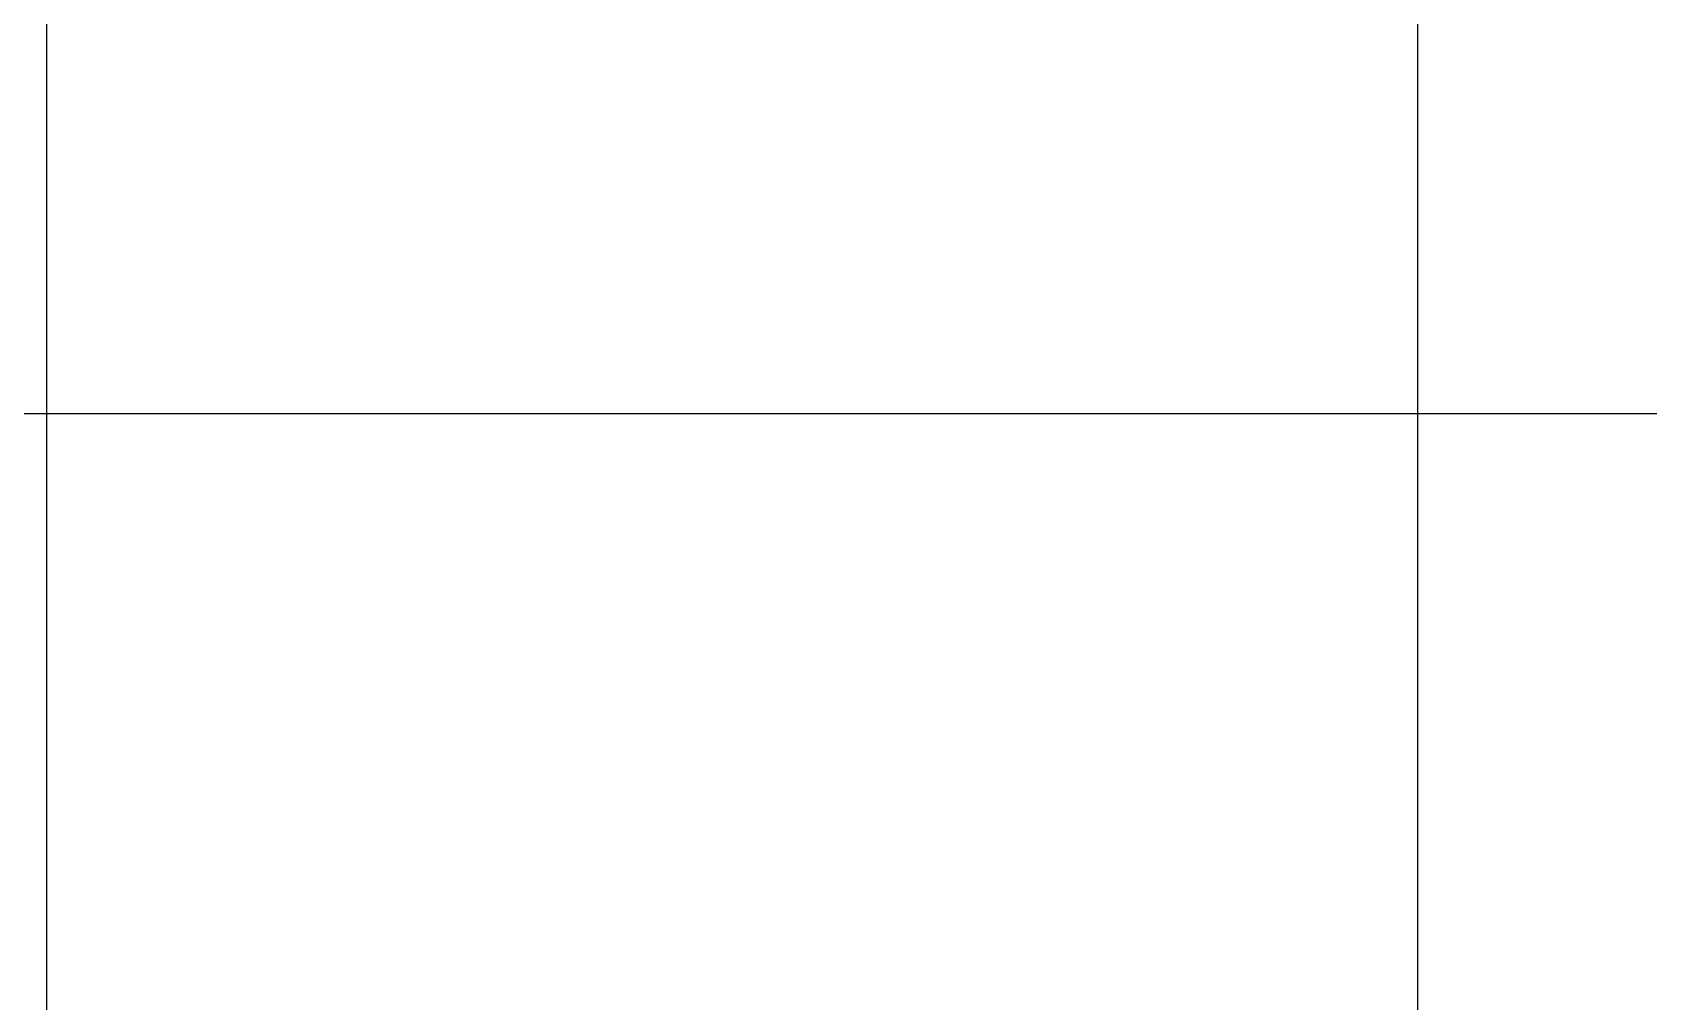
# Model space of a CAD drawing. Header units: millimetres. Extents: x -92759 to 184353, y -15225 to 86714.
# Drawn here: x 53183 to 53890, y 58966 to 59391 of the extents above; entities that cross this region are included whole.
import ezdxf

# ---------------------------------------------------------------- set-up
doc = ezdxf.new("R2010")
doc.units = ezdxf.units.MM
doc.layers.add('A-PATT-CONC', color=8, linetype='Continuous')
doc.layers.add('HFI 9MM FPB', color=94, linetype='Continuous', lineweight=5)

# ---------------------------------------------------------------- blocks, each defined once
blk = doc.blocks.new('RCP_B8L2')
at = {"layer": 'A-PATT-CONC'}
h = blk.add_hatch(dxfattribs=at)
h.set_pattern_fill('ANSI37', color=256, scale=189, angle=45)
h.set_pattern_definition([(90, (-399868.07, -146002.3), (-600.075, 0), []), (180, (-399868.07, -146002.3), (-6e-14, -600.075), [])])
h.paths.add_polyline_path([(-399868.07, -146002.3), (-398068.07, -146002.3), (-398068.07, -175402.3), (-399868.07, -175402.3)])
at = {"layer": 'HFI 9MM FPB'}
h = blk.add_hatch(dxfattribs=at)
h.set_pattern_fill('ANSI33', color=256, scale=50)
h.set_pattern_definition([(45, (-381589.02, -647239), (-224.5064, 224.5064), []), (45, (-381364.5, -647239), (-224.5064, 224.5064), [158.75, -79.375])])
h.paths.add_polyline_path([(-397818.07, -145727.3), (-400118.07, -145727.3), (-400118.07, -175677.3), (-397818.07, -175677.3), (-397818.07, -149677.3), (-369818.07, -149677.3), (-369818.07, -175677.3), (-400118.07, -175677.3), (-400118.07, -180477.3), (-377418.07, -180477.3), (-377418.07, -194177.3), (-377868.07, -194177.3), (-377868.07, -197377.3), (-373818.07, -197377.3), (-373818.07, -196977.3), (-373218.07, -196977.3), (-373218.07, -197377.3), (-372328.07, -197377.3), (-372328.07, -187777.3), (-373518.07, -187777.3), (-373518.07, -183977.3), (-369718.07, -183977.3), (-369718.07, -184377.3), (-367302.07, -184377.3), (-367302.07, -183227.3), (-367418.07, -183227.3), (-367418.07, -174577.3), (-365018.07, -174577.3), (-365018.07, -174045.3), (-364918.07, -174045.3), (-364918.07, -173009.3), (-365018.07, -173009.3), (-365018.07, -172877.3), (-367418.07, -172877.3), (-367418.07, -161227.3), (-365818.07, -161227.3), (-365818.07, -161927.3), (-362518.07, -161927.3), (-362518.07, -160193.01), (-362518.07, -159277.3), (-362718.07, -159277.3), (-362718.07, -157677.3), (-364168.07, -157677.3), (-364168.07, -158127.3), (-364455.57, -158127.3), (-365318.07, -158127.3), (-365318.07, -158827.3), (-366818.07, -158827.3), (-366818.07, -159277.3), (-367418.07, -159277.3), (-367418.07, -145307.3), (-369018.07, -145307.3), (-369018.07, -145557.3), (-369818.07, -145557.3), (-369818.07, -147877.3), (-377418.07, -147877.3), (-377418.07, -145557.66), (-379668.07, -145557.66), (-379668.07, -147877.3), (-394868.07, -147877.3), (-394868.07, -146527.3), (-397818.07, -146527.3)])
h.paths.add_polyline_path([(-399868.07, -146002.3), (-398068.07, -146002.3), (-398068.07, -175402.3), (-399868.07, -175402.3)], flags=16)
h.paths.add_polyline_path([(-379218.07, -147877.3), (-379218.07, -146077.3), (-378018.07, -146077.3), (-378018.07, -147877.3), (-369818.07, -147877.3), (-369818.07, -149677.3), (-397818.07, -149677.3), (-397818.07, -147877.3), (-397818.07, -146677.3), (-396618.07, -146677.3), (-395418.07, -146677.3), (-395418.07, -147877.3)], flags=16)
h.paths.add_polyline_path([(-369518.07, -175677.3), (-367718.07, -175677.3), (-367718.07, -145677.3), (-369518.07, -145677.3)], flags=16)
h.paths.add_polyline_path([(-366468.07, -159177.3), (-366468.07, -160977.3), (-365268.07, -160977.3), (-365268.07, -161577.3), (-362868.07, -161577.3), (-362868.07, -159177.3)], flags=16)
h.paths.add_polyline_path([(-376718.07, -196977.3), (-373718.07, -196977.3), (-373718.07, -187977.3), (-373718.07, -187977.3), (-373718.07, -183777.3), (-367718.07, -183777.3), (-367718.07, -175977.3), (-399518.07, -175977.3), (-399518.07, -180177.3), (-376718.07, -180177.3)], flags=16)

msp = doc.modelspace()

# ---------------------------------------------------------------- block references
at = {"layer": 'A-PATT-CONC'}
msp.add_blockref('RCP_B8L2', (452619.12, 220318.54), dxfattribs=at)

doc.saveas('drawing.dxf')
